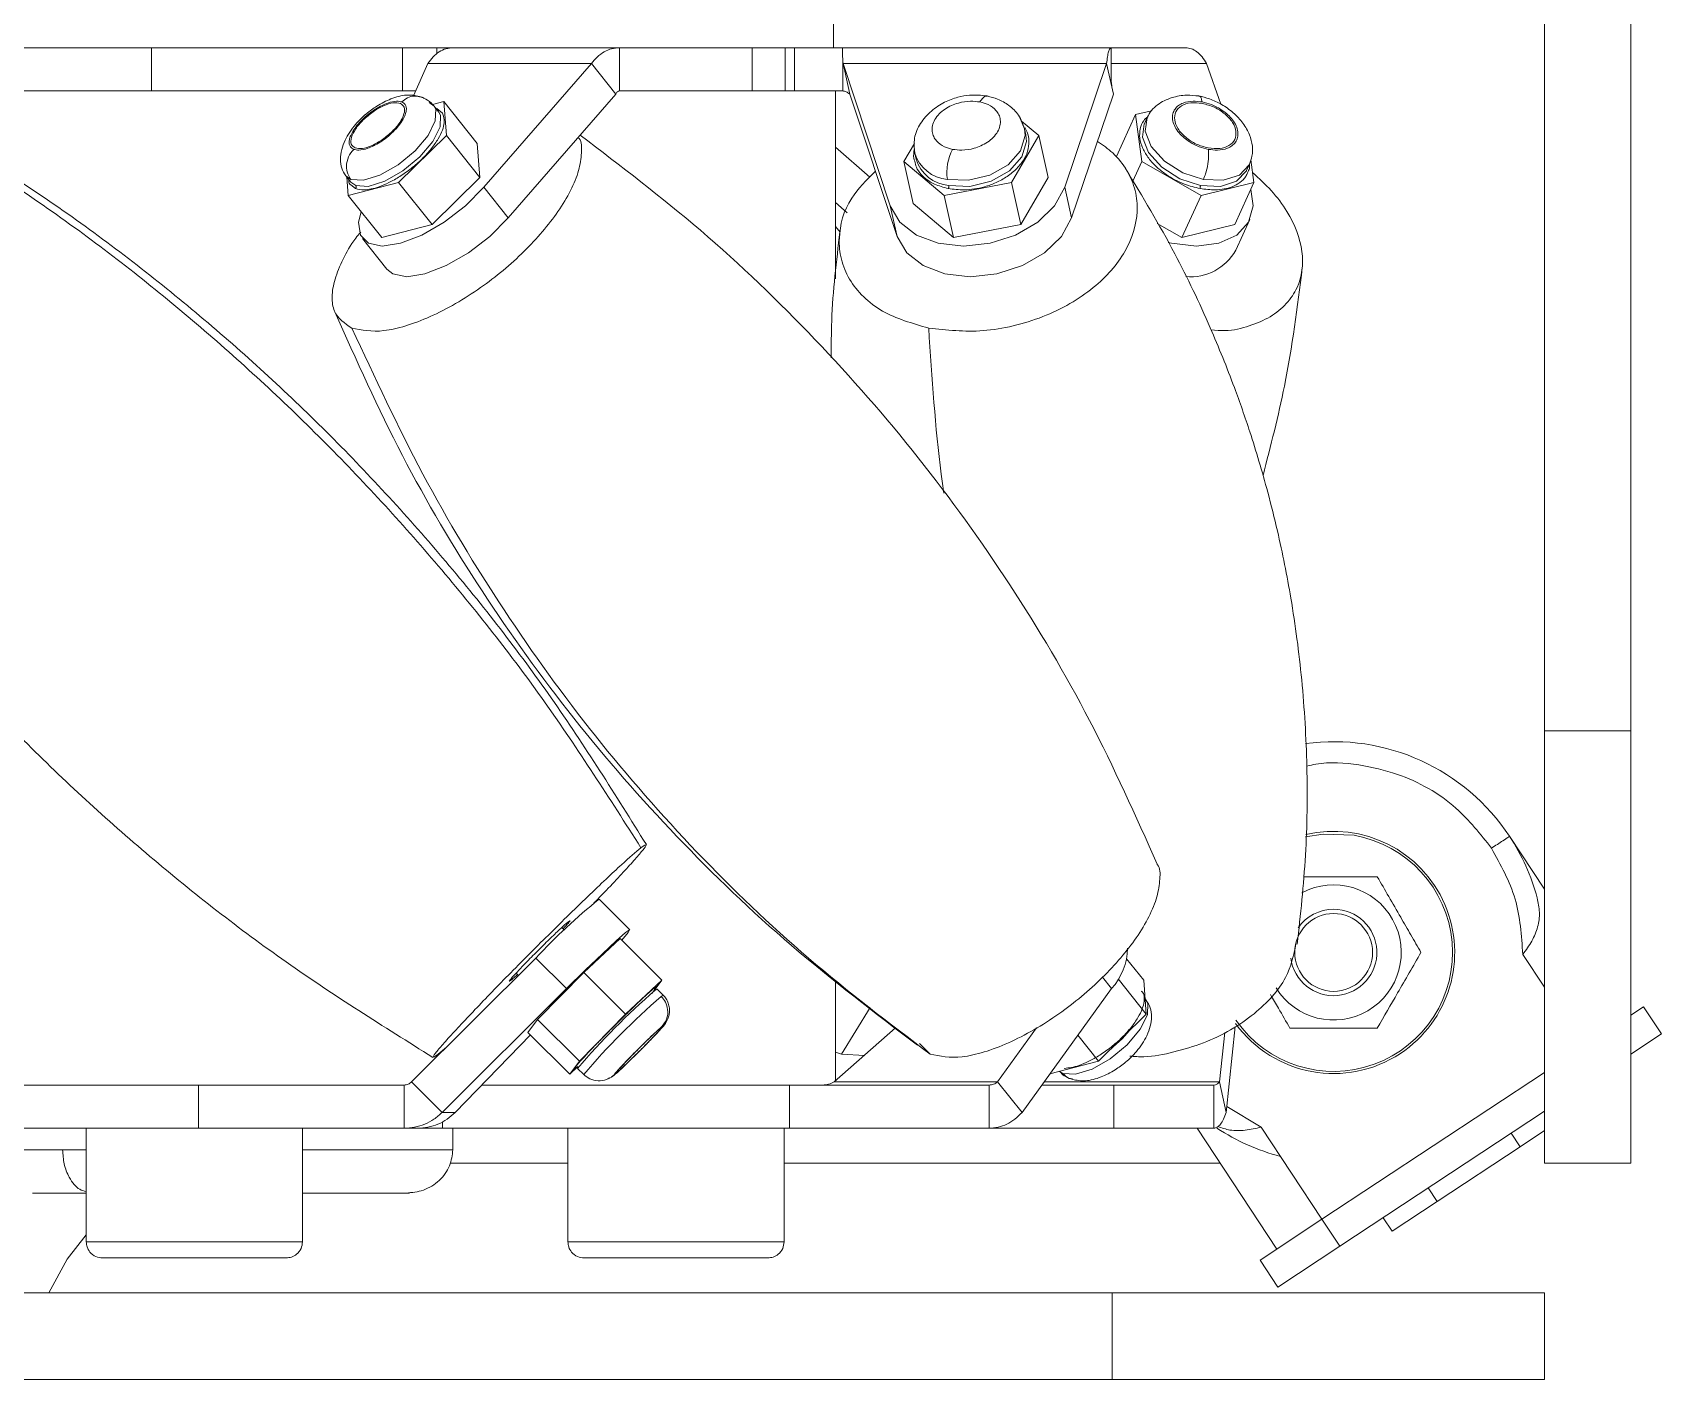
# Model space of a CAD drawing. Header units: millimetres. Extents: x -529 to 1738, y -425 to 849.
# Drawn here: x 264.1 to 301.77, y 637.54 to 668.69 of the extents above; entities that cross this region are included whole.
import ezdxf

# ---------------------------------------------------------------- set-up
doc = ezdxf.new("R2010")
doc.units = ezdxf.units.MM

msp = doc.modelspace()

# ---------------------------------------------------------------- linework, layer by layer
at = {"color": 7, "linetype": 'Continuous', "lineweight": 15}
for p, q in [((299.065, 652.541), (299.065, 792.541)), ((301.065, 652.541), (301.065, 792.541)), ((282.623, 668.341), (282.623, 671.341)), ((261.975, 668.341), (266.855, 668.341)), ((266.855, 668.341), (266.855, 667.341)), ((266.855, 668.341), (272.657, 668.341)), ((272.657, 668.341), (272.657, 667.341)), ((272.657, 668.341), (273.453, 668.341)), ((273.453, 668.341), (273.824, 668.341)), ((273.825, 668.341), (277.675, 668.341)), ((277.675, 668.341), (277.675, 667.341)), ((277.675, 668.341), (280.745, 668.341)), ((280.745, 668.341), (280.745, 667.341)), ((280.745, 668.341), (281.504, 668.341)), ((281.504, 668.341), (281.504, 667.341)), ((281.504, 668.341), (281.726, 668.341)), ((281.726, 668.341), (281.726, 667.341)), ((281.726, 668.341), (282.838, 668.341)), ((282.838, 668.341), (289.046, 668.341)), ((289.046, 668.341), (289.046, 667.602)), ((289.046, 668.341), (290.767, 668.341)), ((273.247, 667.975), (272.909, 667.229)), ((277.027, 667.975), (273.247, 667.975)), ((274.54, 665.112), (277.027, 667.975)), ((277.027, 667.975), (277.59, 667.268)), ((282.838, 668.098), (282.838, 667.341)), ((288.941, 667.975), (282.845, 667.975)), ((282.845, 667.975), (283.937, 664.684)), ((283.001, 667.268), (282.845, 667.975)), ((287.973, 665.112), (288.941, 667.975)), ((288.941, 667.975), (289.098, 667.268)), ((291.584, 667.034), (291.254, 667.975)), ((261.975, 667.341), (266.855, 667.341)), ((266.855, 667.341), (272.657, 667.341)), ((272.657, 667.341), (272.959, 667.341)), ((273.353, 667.027), (273.614, 667.095)), ((273.614, 667.095), (273.673, 666.309)), ((274.388, 666.123), (273.614, 667.095)), ((275.103, 664.405), (277.59, 667.268)), ((277.675, 667.341), (280.745, 667.341)), ((280.745, 667.341), (281.504, 667.341)), ((281.504, 667.341), (281.726, 667.341)), ((281.726, 667.341), (282.838, 667.341)), ((282.673, 662.992), (282.673, 667.341)), ((283.001, 667.268), (284.094, 663.977)), ((288.13, 664.405), (289.098, 667.268)), ((273.389, 666.989), (273.273, 667.075)), ((273.497, 666.853), (273.385, 666.994)), ((273.448, 666.932), (273.579, 666.829)), ((289.167, 665.821), (289.611, 666.794)), ((289.611, 666.794), (289.978, 666.884)), ((289.757, 665.706), (289.611, 666.794)), ((289.878, 666.725), (289.813, 666.584)), ((286.972, 666.645), (287.37, 666.309)), ((287.074, 666.324), (287.042, 666.465)), ((273.673, 666.309), (272.568, 665.222)), ((274.448, 665.337), (273.673, 666.309)), ((274.388, 666.123), (274.448, 665.337)), ((282.673, 666.039), (283.468, 665.343)), ((284.254, 665.706), (284.495, 666.124)), ((287.37, 666.309), (286.744, 665.222)), ((287.585, 665.337), (287.37, 666.309)), ((285.186, 664.92), (284.254, 665.706)), ((284.254, 665.706), (284.469, 664.734)), ((284.504, 665.904), (284.535, 665.762)), ((289.549, 665.252), (289.757, 665.706)), ((291.124, 664.92), (289.757, 665.706)), ((292.177, 665.502), (292.242, 665.644)), ((292.277, 665.747), (292.347, 665.222)), ((271.342, 665.386), (271.351, 665.375)), ((271.351, 665.375), (271.463, 665.233)), ((271.403, 664.92), (271.371, 665.35)), ((272.568, 665.222), (271.403, 664.92)), ((273.342, 664.25), (272.568, 665.222)), ((274.448, 665.337), (273.342, 664.25)), ((286.744, 665.222), (285.186, 664.92)), ((286.959, 664.25), (286.744, 665.222)), ((287.585, 665.337), (286.959, 664.25)), ((292.347, 665.222), (291.124, 664.92)), ((292.347, 665.222), (291.902, 664.25)), ((272.178, 663.948), (271.403, 664.92)), ((274.54, 665.112), (275.103, 664.405)), ((285.401, 663.948), (285.186, 664.92)), ((287.973, 665.112), (288.13, 664.405)), ((290.68, 663.948), (291.124, 664.92)), ((282.673, 664.761), (282.942, 664.525)), ((284.094, 663.977), (283.937, 664.684)), ((285.401, 663.948), (284.469, 664.734)), ((273.342, 664.25), (272.178, 663.948)), ((282.673, 664.202), (282.782, 664.078)), ((286.959, 664.25), (285.401, 663.948)), ((290.68, 663.948), (290.113, 664.274)), ((291.902, 664.25), (290.68, 663.948)), ((291.927, 663.656), (292.25, 664.364)), ((271.731, 663.929), (272.294, 663.222)), ((301.065, 652.541), (299.065, 652.541)), ((299.065, 642.541), (299.065, 652.541)), ((301.065, 642.541), (301.065, 652.541)), ((299.065, 648.88), (298.258, 650.102)), ((277.913, 647.938), (277.207, 648.645)), ((276.406, 647.934), (276.344, 647.996)), ((276.849, 646.956), (277.689, 647.742)), ((277.689, 647.742), (278.658, 646.773)), ((275.744, 647.286), (272.868, 644.423)), ((276.45, 646.579), (275.744, 647.286)), ((289.402, 647.27), (289.798, 646.773)), ((275.283, 646.935), (275.337, 646.881)), ((275.783, 645.869), (276.849, 646.956)), ((277.818, 645.987), (276.849, 646.956)), ((277.818, 645.987), (278.658, 646.773)), ((278.658, 646.773), (278.431, 646.471)), ((282.673, 644.452), (282.673, 646.77)), ((289.206, 646.806), (289.858, 645.987)), ((289.858, 645.987), (289.798, 646.773)), ((276.45, 646.579), (273.574, 643.716)), ((278.546, 646.569), (278.543, 646.569)), ((278.688, 646.427), (278.546, 646.569)), ((289.056, 646.579), (286.984, 643.716)), ((289.851, 646.319), (289.831, 646.344)), ((301.357, 646.156), (301.065, 645.963)), ((301.77, 645.53), (301.357, 646.156)), ((275.556, 645.568), (275.783, 645.869)), ((275.783, 645.869), (276.751, 644.9)), ((276.751, 644.9), (277.818, 645.987)), ((282.64, 644.423), (284.061, 645.67)), ((287.322, 645.669), (286.42, 644.423)), ((288.753, 644.9), (289.858, 645.987)), ((291.916, 645.702), (291.708, 643.716)), ((273.878, 643.716), (275.617, 645.507)), ((275.556, 645.568), (276.525, 644.598)), ((284.86, 645.062), (284.61, 645.307)), ((288.753, 644.9), (288.275, 645.5)), ((291.671, 645.562), (291.552, 644.423)), ((301.77, 645.53), (301.065, 645.065)), ((273.486, 645.062), (273.676, 645.227)), ((276.525, 644.598), (276.751, 644.9)), ((282.812, 645.062), (282.673, 645.106)), ((283.338, 645.036), (282.812, 645.062)), ((287.63, 644.609), (288.753, 644.9)), ((276.713, 644.775), (276.525, 644.598)), ((276.707, 644.731), (276.848, 644.59)), ((277.496, 644.544), (277.54, 644.568)), ((288.108, 644.498), (288.15, 644.478)), ((299.065, 644.643), (293.919, 641.246)), ((267.939, 644.35), (262.722, 644.35)), ((267.939, 643.35), (267.939, 644.35)), ((272.696, 644.35), (267.939, 644.35)), ((272.696, 643.35), (272.696, 644.35)), ((273.574, 643.716), (272.868, 644.423)), ((281.609, 644.35), (274.494, 644.35)), ((281.609, 643.35), (281.609, 644.35)), ((286.223, 644.35), (281.609, 644.35)), ((286.42, 644.423), (282.64, 644.423)), ((286.223, 643.35), (286.223, 644.35)), ((286.984, 643.716), (286.42, 644.423)), ((289.109, 644.35), (287.442, 644.35)), ((289.109, 643.35), (289.109, 644.35)), ((291.422, 644.35), (289.109, 644.35)), ((291.422, 643.35), (291.422, 644.35)), ((291.708, 643.716), (291.552, 644.423)), ((294.332, 640.62), (299.065, 643.744)), ((273.574, 643.716), (273.878, 643.716)), ((273.583, 643.35), (273.583, 643.502)), ((293.919, 641.246), (292.514, 643.374)), ((267.939, 643.35), (262.722, 643.35)), ((265.345, 643.35), (265.345, 640.725)), ((272.696, 643.35), (267.939, 643.35)), ((270.345, 640.725), (270.345, 643.35)), ((273.005, 643.35), (272.696, 643.35)), ((273.583, 643.35), (273.005, 643.35)), ((281.609, 643.35), (273.583, 643.35)), ((273.823, 642.85), (273.823, 643.35)), ((276.483, 643.35), (276.483, 640.725)), ((281.483, 640.725), (281.483, 643.35)), ((286.223, 643.35), (281.609, 643.35)), ((289.109, 643.35), (286.223, 643.35)), ((291.422, 643.35), (289.109, 643.35)), ((291.032, 643.35), (292.876, 640.557)), ((298.503, 642.924), (298.297, 643.237)), ((299.065, 643.295), (298.503, 642.924)), ((298.503, 642.924), (296.584, 641.657)), ((276.483, 642.541), (273.757, 642.541)), ((291.567, 642.541), (281.483, 642.541)), ((301.065, 642.541), (299.065, 642.541)), ((296.584, 641.657), (296.377, 641.97)), ((296.584, 641.657), (295.541, 640.968)), ((293.919, 641.246), (292.49, 640.302)), ((293.919, 641.246), (294.332, 640.62)), ((295.334, 641.281), (295.541, 640.968)), ((270.345, 640.725), (265.345, 640.725)), ((281.483, 640.725), (276.483, 640.725)), ((294.332, 640.62), (292.903, 639.677)), ((292.49, 640.302), (292.903, 639.677)), ((289.065, 639.541), (129.065, 639.541)), ((289.065, 639.541), (289.065, 637.541)), ((299.065, 639.541), (289.065, 639.541)), ((299.065, 637.541), (299.065, 639.541)), ((289.065, 637.541), (129.065, 637.541)), ((299.065, 637.541), (289.065, 637.541))]:
    msp.add_line(p, q, dxfattribs=at)
at = {"color": 8, "linetype": 'Continuous', "lineweight": 15}
for p, q in [((273.453, 668.341), (273.453, 668.202)), ((291.254, 667.975), (289.046, 667.975)), ((273.439, 666.926), (273.448, 666.932)), ((271.351, 665.375), (271.463, 665.294)), ((271.463, 665.233), (271.575, 665.153)), ((271.569, 665.083), (271.46, 665.17)), ((298.564, 647.369), (299.065, 646.611)), ((289.056, 646.579), (288.847, 646.842)), ((278.498, 646.61), (278.536, 646.633)), ((278.543, 646.569), (278.5, 646.54)), ((278.688, 646.427), (278.641, 646.399)), ((283.469, 646.139), (282.812, 645.062)), ((287.929, 644.618), (287.849, 644.666)), ((291.552, 644.423), (287.496, 644.423)), ((292.514, 643.374), (291.722, 643.851)), ((264.799, 642.85), (263.023, 642.85)), ((265.345, 642.85), (264.799, 642.85)), ((273.823, 642.85), (270.345, 642.85))]:
    msp.add_line(p, q, dxfattribs=at)
at = {"color": 8, "linetype": 'Continuous', "lineweight": 15, "flags": 128}
for points in [[(271.463, 665.294), (271.753, 665.274), (272.137, 665.393), (272.556, 665.632), (272.947, 665.955), (273.249, 666.314), (273.417, 666.652), (273.425, 666.919), (273.389, 666.989)], [(271.575, 665.153), (271.866, 665.133), (272.25, 665.252), (272.669, 665.491), (273.059, 665.814), (273.361, 666.172), (273.53, 666.511), (273.538, 666.778), (273.497, 666.853)], [(289.875, 666.719), (289.835, 666.414), (289.974, 666.056), (290.278, 665.717), (290.701, 665.45), (291.179, 665.294)], [(285.26, 665.294), (285.749, 665.274), (286.242, 665.393), (286.664, 665.632), (286.95, 665.955), (287.057, 666.314), (287.042, 666.465)], [(289.81, 666.578), (289.771, 666.272), (289.91, 665.914), (290.214, 665.576), (290.637, 665.308), (291.114, 665.153)], [(285.291, 665.153), (285.781, 665.133), (286.274, 665.252), (286.695, 665.491), (286.981, 665.814), (287.088, 666.172), (287.073, 666.325)], [(291.179, 665.294), (291.638, 665.274), (292.01, 665.393), (292.237, 665.632), (292.243, 665.646)], [(291.114, 665.153), (291.574, 665.133), (291.945, 665.252), (292.172, 665.491), (292.177, 665.502)], [(289.851, 646.319), (289.891, 646.244), (289.883, 645.976), (289.715, 645.638), (289.413, 645.28), (289.022, 644.956), (288.603, 644.717), (288.219, 644.599), (287.929, 644.618)]]:
    msp.add_lwpolyline(points, dxfattribs=at)
at = {"color": 7, "linetype": 'Continuous', "lineweight": 15, "flags": 128}
for points in [[(289.924, 666.807), (289.883, 666.737), (289.875, 666.719)], [(287.042, 666.465), (286.968, 666.652), (286.941, 666.694)], [(284.49, 666.07), (284.489, 666.056), (284.504, 665.904)], [(271.7, 664.548), (271.643, 664.305), (271.683, 664.007), (271.871, 663.817), (272.191, 663.752), (272.615, 663.817), (273.106, 664.007), (273.62, 664.304), (274.112, 664.684), (274.54, 665.112)], [(283.937, 664.684), (284.16, 664.305), (284.541, 664.007), (285.046, 663.817), (285.632, 663.752), (286.246, 663.817), (286.835, 664.007), (287.348, 664.304), (287.739, 664.684), (287.973, 665.112)], [(290.361, 663.836), (290.443, 663.817), (291.02, 663.752), (291.537, 663.817), (291.949, 664.007), (292.22, 664.304), (292.327, 664.684), (292.275, 665.064)], [(275.103, 664.405), (274.675, 663.977), (274.183, 663.597), (273.669, 663.3), (273.178, 663.11), (272.755, 663.045), (272.434, 663.11), (272.294, 663.222)], [(288.13, 664.405), (287.895, 663.977), (287.504, 663.597), (286.992, 663.3), (286.402, 663.11), (285.788, 663.045), (285.203, 663.11), (284.697, 663.3), (284.317, 663.597), (284.094, 663.977)], [(294.662, 650.125), (293.945, 650.155), (293.543, 650.089)], [(277.73, 647.702), (277.875, 647.874), (277.91, 647.939), (277.815, 647.874), (277.599, 647.684), (277.279, 647.386), (276.885, 647.007), (276.45, 646.579)], [(289.473, 645.608), (289.3, 645.421), (289.102, 645.243)], [(265.345, 640.882), (264.907, 640.319), (264.482, 639.541)]]:
    msp.add_lwpolyline(points, dxfattribs=at)
at = {"color": 7, "linetype": 'Continuous', "lineweight": 15}
msp.add_circle((294.19, 647.416), 0.9, dxfattribs=at)
for centre, radius, start, end in [((286.348, 665.466), 1.102, 151.6023, 188.9816), ((290.878, 664.244), 1.202, 264.9512, 330.7582), ((294.19, 647.416), 4.875, 33.4327, 97.6613), ((294.19, 647.416), 2.8, 303.4327, 103.3099), ((294.19, 647.416), 2.75, 214.787, 80.1057), ((294.19, 647.416), 4.875, 15.004, 33.4327), ((284.586, 639.237), 11.957, 128.1071, 137.6846), ((294.19, 647.416), 1.563, 211.6186, 117.9647), ((294.19, 647.416), 1, 187.3884, 90), ((294.19, 647.416), 1, 90, 145.0561), ((287.976, 647.544), 1.449, 318.2084, 358.8402), ((294.19, 647.416), 2.8, 215.9601, 303.4327), ((294.19, 647.416), 4.875, 236.4074, 255.3946)]:
    msp.add_arc(centre, radius, start, end, dxfattribs=at)
at = {"color": 8, "linetype": 'Continuous', "lineweight": 15}
for centre, radius, start, end in [((285.331, 666.156), 0.865, 196.9801, 265.3056), ((285.362, 666.015), 0.865, 196.9801, 265.3056), ((289.212, 634.128), 16.396, 130.795, 139.7051), ((289.351, 633.989), 16.392, 130.7943, 139.7063)]:
    msp.add_arc(centre, radius, start, end, dxfattribs=at)
at = {"color": 7, "linetype": 'Continuous', "lineweight": 15}
for points in [[(273.247, 667.975), (273.285, 668.029), (273.361, 668.139), (273.505, 668.252), (273.661, 668.327), (273.77, 668.336), (273.825, 668.341)], [(277.675, 668.341), (277.614, 668.336), (277.493, 668.327), (277.32, 668.252), (277.159, 668.139), (277.071, 668.029), (277.027, 667.975)], [(282.845, 667.975), (282.842, 668.029), (282.835, 668.139), (282.833, 668.252), (282.834, 668.327), (282.837, 668.336), (282.838, 668.341)], [(289.046, 668.341), (289.035, 668.336), (289.014, 668.327), (288.985, 668.252), (288.959, 668.139), (288.947, 668.029), (288.941, 667.975)], [(290.767, 668.341), (290.812, 668.336), (290.9, 668.327), (291.029, 668.252), (291.15, 668.139), (291.219, 668.029), (291.254, 667.975)], [(277.59, 667.268), (277.602, 667.289), (277.624, 667.331), (277.658, 667.337), (277.675, 667.341)], [(282.838, 667.341), (282.864, 667.337), (282.917, 667.331), (282.973, 667.289), (283.001, 667.268)], [(276.501, 648.135), (276.462, 648.101), (276.383, 648.034), (276.153, 647.817), (275.882, 647.552), (275.6, 647.269), (275.354, 647.013), (275.181, 646.826), (275.1, 646.727), (275.138, 646.752), (275.157, 646.765)], [(272.868, 644.423), (272.843, 644.402), (272.793, 644.36), (272.728, 644.353), (272.696, 644.35)], [(282.373, 644.35), (282.421, 644.353), (282.515, 644.36), (282.598, 644.402), (282.64, 644.423)], [(286.42, 644.423), (286.39, 644.402), (286.331, 644.36), (286.259, 644.353), (286.223, 644.35)], [(291.552, 644.423), (291.531, 644.402), (291.489, 644.36), (291.444, 644.353), (291.422, 644.35)], [(272.696, 643.35), (272.777, 643.354), (272.94, 643.364), (273.174, 643.439), (273.392, 643.552), (273.513, 643.661), (273.574, 643.716)], [(273.878, 643.716), (273.818, 643.661), (273.697, 643.552), (273.481, 643.439), (273.248, 643.364), (273.086, 643.354), (273.005, 643.35)], [(286.223, 643.35), (286.293, 643.354), (286.433, 643.364), (286.635, 643.439), (286.823, 643.552), (286.93, 643.661), (286.984, 643.716)], [(291.422, 643.35), (291.447, 643.354), (291.499, 643.364), (291.574, 643.439), (291.645, 643.552), (291.687, 643.661), (291.708, 643.716)]]:
    msp.add_open_spline(points, degree=3, dxfattribs=at)
for points, knots in [([(289.068, 667.403), (289.064, 667.427), (289.057, 667.476), (289.05, 667.534), (289.047, 667.58), (289.046, 667.594), (289.046, 667.602)], [0, 0, 0, 0, 0.237562, 0.483394, 0.737531, 1, 1, 1, 1]), ([(273.051, 667.215), (272.953, 667.234), (272.758, 667.271), (272.405, 667.175), (272.084, 667.012), (271.803, 666.81), (271.539, 666.549), (271.345, 666.256), (271.243, 665.98), (271.214, 665.76), (271.241, 665.551), (271.311, 665.437), (271.346, 665.381)], [0, 0, 0, 0, 0.1257914, 0.2521077, 0.363482, 0.450142, 0.5518186, 0.684485, 0.7607117, 0.8406081, 0.9213552, 1, 1, 1, 1]), ([(271.529, 665.99), (271.5, 666.008), (271.434, 666.048), (271.416, 666.159), (271.447, 666.285), (271.506, 666.406), (271.6, 666.541), (271.726, 666.681), (271.874, 666.811), (272.03, 666.922), (272.181, 667.006), (272.351, 667.078), (272.519, 667.115), (272.605, 667.095), (272.643, 667.086)], [0, 0, 0, 0, 0.090318, 0.204563, 0.27142, 0.343936, 0.420786, 0.5, 0.579214, 0.656064, 0.72858, 0.795437, 0.909682, 1, 1, 1, 1]), ([(272.643, 667.086), (272.672, 667.068), (272.739, 667.028), (272.756, 666.918), (272.725, 666.791), (272.666, 666.67), (272.572, 666.535), (272.446, 666.396), (272.298, 666.265), (272.142, 666.154), (271.991, 666.07), (271.821, 665.998), (271.653, 665.961), (271.567, 665.981), (271.529, 665.99)], [0, 0, 0, 0, 0.090318, 0.204563, 0.27142, 0.343936, 0.420786, 0.5, 0.579214, 0.656064, 0.72858, 0.795437, 0.909682, 1, 1, 1, 1]), ([(273.39, 666.988), (273.343, 667.039), (273.253, 667.139), (273.118, 667.19), (273.051, 667.215)], [0, 0, 0, 0, 0.51108, 1, 1, 1, 1]), ([(273.155, 667.167), (273.145, 667.176), (273.117, 667.202), (273.078, 667.202), (273.051, 667.202)], [0, 0, 0, 0, 0.327097, 1, 1, 1, 1]), ([(286.18, 667.224), (286.044, 667.239), (285.822, 667.263), (285.483, 667.198), (285.175, 667.082), (284.867, 666.88), (284.617, 666.594), (284.47, 666.251), (284.493, 666.017), (284.504, 665.902)], [0, 0, 0, 0, 0.162137, 0.266707, 0.389247, 0.529229, 0.682841, 0.842816, 1, 1, 1, 1]), ([(285.379, 665.99), (285.313, 666.008), (285.164, 666.048), (285.018, 666.159), (284.934, 666.285), (284.899, 666.406), (284.907, 666.541), (284.963, 666.681), (285.063, 666.811), (285.197, 666.922), (285.35, 667.006), (285.548, 667.078), (285.779, 667.115), (285.939, 667.095), (286.01, 667.086)], [0, 0, 0, 0, 0.090318, 0.204563, 0.27142, 0.343936, 0.420786, 0.5, 0.579214, 0.656064, 0.72858, 0.795437, 0.909682, 1, 1, 1, 1]), ([(286.01, 667.086), (286.076, 667.068), (286.226, 667.028), (286.371, 666.918), (286.455, 666.791), (286.49, 666.67), (286.482, 666.535), (286.427, 666.396), (286.326, 666.265), (286.193, 666.154), (286.04, 666.07), (285.841, 665.998), (285.611, 665.961), (285.45, 665.981), (285.379, 665.99)], [0, 0, 0, 0, 0.090318, 0.204563, 0.27142, 0.343936, 0.420786, 0.5, 0.579214, 0.656064, 0.72858, 0.795437, 0.909682, 1, 1, 1, 1]), ([(287.042, 666.468), (287.004, 666.575), (286.934, 666.776), (286.698, 667.006), (286.442, 667.157), (286.261, 667.203), (286.18, 667.224)], [0, 0, 0, 0, 0.309826, 0.580577, 0.809616, 1, 1, 1, 1]), ([(291.075, 667.224), (290.98, 667.234), (290.767, 667.256), (290.421, 667.194), (290.151, 667.059), (289.969, 666.89), (289.908, 666.781), (289.877, 666.725)], [0, 0, 0, 0, 0.182879, 0.409682, 0.68359, 0.837527, 1, 1, 1, 1]), ([(291.295, 665.99), (291.223, 666.008), (291.06, 666.048), (290.855, 666.159), (290.695, 666.285), (290.583, 666.406), (290.501, 666.541), (290.46, 666.681), (290.465, 666.811), (290.515, 666.922), (290.598, 667.006), (290.732, 667.078), (290.918, 667.115), (291.078, 667.095), (291.148, 667.086)], [0, 0, 0, 0, 0.090318, 0.204563, 0.27142, 0.343936, 0.420786, 0.5, 0.579214, 0.656064, 0.72858, 0.795437, 0.909682, 1, 1, 1, 1]), ([(292.242, 665.645), (292.266, 665.707), (292.316, 665.845), (292.32, 666.076), (292.255, 666.335), (292.104, 666.601), (291.878, 666.842), (291.609, 667.032), (291.334, 667.162), (291.157, 667.204), (291.075, 667.224)], [0, 0, 0, 0, 0.097137, 0.212313, 0.342738, 0.483003, 0.625686, 0.76303, 0.888917, 1, 1, 1, 1]), ([(291.148, 667.086), (291.22, 667.068), (291.383, 667.028), (291.588, 666.918), (291.748, 666.791), (291.86, 666.67), (291.942, 666.535), (291.983, 666.396), (291.978, 666.265), (291.929, 666.154), (291.845, 666.07), (291.711, 665.998), (291.525, 665.961), (291.365, 665.981), (291.295, 665.99)], [0, 0, 0, 0, 0.090318, 0.204563, 0.27142, 0.343936, 0.420786, 0.5, 0.579214, 0.656064, 0.72858, 0.795437, 0.909682, 1, 1, 1, 1]), ([(271.564, 666.024), (271.527, 666.049), (271.453, 666.097), (271.468, 666.263), (271.561, 666.461), (271.744, 666.673), (271.974, 666.867), (272.221, 667.004), (272.455, 667.083), (272.557, 667.062), (272.608, 667.052)], [0, 0, 0, 0, 0.125004, 0.250001, 0.375008, 0.500001, 0.625008, 0.750001, 0.875004, 1, 1, 1, 1]), ([(272.608, 667.052), (272.645, 667.027), (272.719, 666.979), (272.705, 666.813), (272.611, 666.615), (272.428, 666.403), (272.198, 666.209), (271.951, 666.072), (271.717, 665.993), (271.615, 666.014), (271.564, 666.024)], [0, 0, 0, 0, 0.125004, 0.250001, 0.375008, 0.500001, 0.625008, 0.750001, 0.875004, 1, 1, 1, 1]), ([(289.716, 666.466), (289.737, 666.532), (289.77, 666.638), (289.857, 666.715), (289.89, 666.744)], [0, 0, 0, 0, 0.62158, 1, 1, 1, 1]), ([(291.29, 666.024), (291.196, 666.049), (291.008, 666.097), (290.76, 666.263), (290.575, 666.461), (290.499, 666.673), (290.521, 666.867), (290.661, 667.004), (290.877, 667.083), (291.061, 667.062), (291.153, 667.052)], [0, 0, 0, 0, 0.1249388, 0.2499903, 0.3748776, 0.4999903, 0.6248776, 0.7499903, 0.8749388, 1, 1, 1, 1]), ([(291.153, 667.052), (291.247, 667.027), (291.435, 666.979), (291.683, 666.813), (291.868, 666.615), (291.944, 666.403), (291.922, 666.209), (291.782, 666.072), (291.566, 665.993), (291.382, 666.014), (291.29, 666.024)], [0, 0, 0, 0, 0.125004, 0.250001, 0.375008, 0.500001, 0.625008, 0.750001, 0.875004, 1, 1, 1, 1]), ([(278.172, 649.838), (277.447, 650.976), (276.007, 653.235), (273.528, 656.382), (270.841, 659.31), (267.918, 661.999), (264.78, 664.475), (262.531, 665.909), (261.398, 666.632)], [0, 0, 0, 0, 0.1686233, 0.3349037, 0.5, 0.6650963, 0.8313767, 1, 1, 1, 1]), ([(278.298, 649.909), (277.584, 651.053), (276.166, 653.325), (273.704, 656.483), (271.023, 659.415), (268.094, 662.1), (264.939, 664.567), (262.668, 665.989), (261.524, 666.705)], [0, 0, 0, 0, 0.168623, 0.334904, 0.5, 0.665096, 0.831377, 1, 1, 1, 1]), ([(287.048, 666.49), (287.06, 666.472), (287.116, 666.395), (287.13, 666.303), (287.141, 666.233)], [0, 0, 0, 0, 0.226174, 1, 1, 1, 1]), ([(271.529, 665.99), (271.485, 665.935), (271.393, 665.822), (271.352, 665.611), (271.379, 665.425), (271.435, 665.337), (271.463, 665.294)], [0, 0, 0, 0, 0.270261, 0.562429, 0.789736, 1, 1, 1, 1]), ([(271.486, 661.855), (271.714, 661.81), (272.064, 661.74), (272.728, 661.895), (273.29, 662.105), (273.881, 662.407), (274.634, 662.889), (275.504, 663.614), (276.184, 664.415), (276.561, 665.044), (276.752, 665.51), (276.801, 665.904), (276.809, 666.178), (276.726, 666.255), (276.717, 666.263)], [0, 0, 0, 0, 0.13486, 0.207458, 0.281596, 0.355735, 0.428332, 0.563193, 0.698053, 0.770651, 0.844789, 0.918927, 0.991525, 1, 1, 1, 1]), ([(290.111, 649.459), (289.611, 650.576), (288.617, 652.794), (286.751, 655.937), (284.63, 658.893), (282.229, 661.635), (279.619, 664.146), (277.707, 665.603), (276.767, 666.32)], [0, 0, 0, 0, 0.169904, 0.337464, 0.503838, 0.670213, 0.83777, 1, 1, 1, 1]), ([(284.502, 665.716), (284.495, 665.738), (284.465, 665.828), (284.482, 665.926), (284.496, 666)], [0, 0, 0, 0, 0.2458549, 1, 1, 1, 1]), ([(284.826, 661.855), (285.242, 661.81), (285.881, 661.74), (286.788, 661.895), (287.471, 662.105), (288.102, 662.407), (288.803, 662.889), (289.437, 663.614), (289.682, 664.414), (289.622, 665.045), (289.429, 665.505), (289.132, 665.894), (288.852, 666.089), (288.728, 666.174)], [0, 0, 0, 0, 0.137942, 0.212198, 0.288031, 0.363863, 0.43812, 0.576061, 0.714003, 0.78826, 0.864092, 0.939924, 1, 1, 1, 1]), ([(291.295, 665.99), (291.298, 665.935), (291.306, 665.822), (291.278, 665.611), (291.232, 665.425), (291.196, 665.337), (291.179, 665.294)], [0, 0, 0, 0, 0.270261, 0.562429, 0.789736, 1, 1, 1, 1]), ([(292.246, 665.647), (292.247, 665.614), (292.25, 665.541), (292.216, 665.482), (292.198, 665.45)], [0, 0, 0, 0, 0.461287, 1, 1, 1, 1]), ([(271.46, 665.17), (271.452, 665.175), (271.417, 665.199), (271.418, 665.25), (271.419, 665.289)], [0, 0, 0, 0, 0.22306, 1, 1, 1, 1]), ([(283.593, 665.487), (283.39, 665.283), (282.918, 664.807), (282.727, 664.071), (282.783, 663.443), (282.974, 662.98), (283.301, 662.574), (283.865, 662.133), (284.447, 661.965), (284.826, 661.855)], [0, 0, 0, 0, 0.152604, 0.355519, 0.464751, 0.576302, 0.687853, 0.797085, 1, 1, 1, 1]), ([(293.348, 647.607), (293.423, 648.291), (293.57, 649.637), (293.595, 651.692), (293.48, 653.682), (293.237, 655.505), (292.948, 656.951), (292.686, 658.004), (292.47, 658.767), (292.218, 659.576), (291.856, 660.613), (291.295, 662), (290.479, 663.72), (289.77, 664.897), (289.379, 665.545)], [0, 0, 0, 0, 0.113073, 0.222775, 0.329457, 0.429881, 0.513046, 0.561472, 0.600768, 0.637981, 0.695239, 0.774336, 0.875677, 1, 1, 1, 1]), ([(291.357, 661.813), (291.466, 661.804), (291.792, 661.776), (292.251, 661.901), (292.74, 662.103), (293.114, 662.408), (293.437, 662.889), (293.537, 663.615), (293.23, 664.413), (292.779, 665.031), (292.466, 665.316), (292.316, 665.453)], [0, 0, 0, 0, 0.049373, 0.147586, 0.247883, 0.34818, 0.446393, 0.628837, 0.811281, 0.909493, 1, 1, 1, 1]), ([(271.569, 665.083), (271.573, 665.089), (271.582, 665.1), (271.586, 665.121), (271.584, 665.14), (271.578, 665.149), (271.575, 665.153)], [0, 0, 0, 0, 0.270261, 0.562429, 0.789736, 1, 1, 1, 1]), ([(285.279, 665.083), (285.282, 665.089), (285.288, 665.1), (285.292, 665.121), (285.293, 665.14), (285.292, 665.149), (285.291, 665.153)], [0, 0, 0, 0, 0.2702613, 0.5624294, 0.7897364, 1, 1, 1, 1]), ([(291.103, 665.083), (291.102, 665.089), (291.101, 665.1), (291.104, 665.121), (291.109, 665.14), (291.112, 665.149), (291.114, 665.153)], [0, 0, 0, 0, 0.270261, 0.562429, 0.789736, 1, 1, 1, 1]), ([(271.695, 664.076), (271.654, 664.029), (271.468, 663.817), (271.274, 663.442), (271.076, 662.98), (271.014, 662.573), (271.072, 662.133), (271.323, 661.965), (271.486, 661.855)], [0, 0, 0, 0, 0.045667, 0.207416, 0.372598, 0.537779, 0.699529, 1, 1, 1, 1]), ([(282.774, 664.086), (282.692, 663.404), (282.576, 662.445), (282.571, 661.453), (282.57, 661.166)], [0, 0, 0, 0, 0.7104421, 1, 1, 1, 1]), ([(292.557, 658.446), (292.735, 659.136), (293.149, 660.738), (293.351, 662.341), (293.466, 663.254)], [0, 0, 0, 0, 0.430731, 1, 1, 1, 1]), ([(271.09, 662.234), (271.591, 661.117), (272.584, 658.899), (274.451, 655.756), (276.571, 652.801), (278.972, 650.058), (281.624, 647.51), (283.581, 646.02), (284.566, 645.269)], [0, 0, 0, 0, 0.1686107, 0.3348942, 0.5000022, 0.6651096, 0.8313914, 1, 1, 1, 1]), ([(271.486, 661.855), (272.015, 660.718), (273.067, 658.458), (274.965, 655.311), (277.08, 652.383), (279.438, 649.694), (282.019, 647.218), (283.909, 645.784), (284.86, 645.062)], [0, 0, 0, 0, 0.168623, 0.334904, 0.5, 0.665096, 0.831377, 1, 1, 1, 1]), ([(256.586, 661.784), (257.3, 660.64), (258.719, 658.368), (261.18, 655.21), (263.861, 652.278), (266.79, 649.593), (269.946, 647.127), (272.217, 645.705), (273.36, 644.989)], [0, 0, 0, 0, 0.168623, 0.334904, 0.5, 0.665096, 0.831377, 1, 1, 1, 1]), ([(278.172, 649.838), (278.043, 649.729), (277.844, 649.561), (277.371, 649.12), (276.944, 648.713), (276.468, 648.251), (275.828, 647.621), (275.032, 646.82), (274.332, 646.095), (273.88, 645.614), (273.606, 645.311), (273.428, 645.101), (273.317, 644.946), (273.419, 645.016), (273.486, 645.062)], [0, 0, 0, 0, 0.119728, 0.18418, 0.25, 0.31582, 0.380272, 0.5, 0.619728, 0.68418, 0.75, 0.81582, 0.880272, 1, 1, 1, 1]), ([(277.086, 648.56), (277.2, 648.677), (277.464, 648.949), (277.775, 649.283), (278.053, 649.589), (278.23, 649.798), (278.341, 649.953), (278.239, 649.883), (278.172, 649.838)], [0, 0, 0, 0, 0.113563, 0.263805, 0.417235, 0.570664, 0.720906, 1, 1, 1, 1]), ([(298.258, 650.102), (298.251, 650.097), (298.235, 650.087), (298.122, 650.012), (297.982, 649.92), (297.887, 649.857), (297.841, 649.826)], [0, 0, 0, 0, 0.270261, 0.562429, 0.789736, 1, 1, 1, 1]), ([(297.841, 649.826), (298.053, 649.444), (298.478, 648.679), (298.536, 647.806), (298.564, 647.369)], [0, 0, 0, 0, 0.499933, 1, 1, 1, 1]), ([(290.106, 649.454), (290.11, 649.451), (290.187, 649.378), (290.174, 649.109), (290.127, 648.716), (289.935, 648.25), (289.559, 647.621), (288.878, 646.82), (288.008, 646.095), (287.255, 645.614), (286.665, 645.311), (286.103, 645.101), (285.439, 644.946), (285.088, 645.016), (284.86, 645.062)], [0, 0, 0, 0, 0.003572, 0.076528, 0.151033, 0.225538, 0.298495, 0.434022, 0.569549, 0.642506, 0.717011, 0.791516, 0.864473, 1, 1, 1, 1]), ([(293.492, 649.166), (293.564, 649.166), (293.816, 649.166), (294.235, 649.166), (294.737, 649.166), (295.045, 649.166), (295.2, 649.166)], [0, 0, 0, 0, 0.128246, 0.448731, 0.72184, 1, 1, 1, 1]), ([(295.2, 649.166), (295.288, 649.014), (295.465, 648.707), (295.728, 648.252), (295.979, 647.817), (296.133, 647.55), (296.21, 647.416)], [0, 0, 0, 0, 0.264614, 0.534966, 0.765352, 1, 1, 1, 1]), ([(298.564, 647.369), (298.638, 647.471), (298.785, 647.676), (298.923, 648.005), (298.968, 648.342), (298.922, 648.566), (298.898, 648.678)], [0, 0, 0, 0, 0.24998, 0.500057, 0.750219, 1, 1, 1, 1]), ([(276.375, 647.964), (276.406, 647.998), (276.498, 648.097), (276.556, 648.171), (276.519, 648.147), (276.501, 648.135)], [0, 0, 0, 0, 0.203849, 0.601924, 1, 1, 1, 1]), ([(293.318, 647.615), (293.264, 647.352), (293.144, 646.777), (292.516, 646.095), (291.819, 645.614), (291.187, 645.309), (290.506, 645.107), (289.917, 644.983), (289.584, 645.01), (289.475, 645.018)], [0, 0, 0, 0, 0.197538, 0.431094, 0.556821, 0.685216, 0.813612, 0.939339, 1, 1, 1, 1]), ([(296.21, 647.416), (296.03, 647.103), (295.692, 646.518), (295.356, 645.937), (295.2, 645.666)], [0, 0, 0, 0, 0.534747, 1, 1, 1, 1]), ([(275.157, 646.765), (275.19, 646.792), (275.227, 646.821), (275.307, 646.897), (275.314, 646.904)], [0, 0, 0, 0, 0.9139789, 1, 1, 1, 1]), ([(277.54, 644.568), (277.591, 644.612), (277.674, 644.682), (277.851, 644.851), (278.007, 645.002), (278.15, 645.145), (278.303, 645.298), (278.471, 645.472), (278.606, 645.616), (278.7, 645.723), (278.763, 645.801), (278.813, 645.922), (278.833, 646.021), (278.833, 646.131), (278.807, 646.242), (278.76, 646.345), (278.711, 646.4), (278.688, 646.427)], [0, 0, 0, 0, 0.127921, 0.2090891, 0.3039929, 0.3566728, 0.4118944, 0.5209274, 0.6149753, 0.6857749, 0.7783829, 0.8138901, 0.8486816, 0.8850227, 0.9231777, 0.9620834, 1, 1, 1, 1]), ([(278.498, 646.61), (278.494, 646.604), (278.486, 646.593), (278.484, 646.572), (278.489, 646.553), (278.497, 646.545), (278.5, 646.54)], [0, 0, 0, 0, 0.2702613, 0.5624294, 0.7897364, 1, 1, 1, 1]), ([(278.658, 645.703), (278.7, 645.758), (278.786, 645.872), (278.803, 646.082), (278.75, 646.268), (278.677, 646.356), (278.641, 646.399)], [0, 0, 0, 0, 0.270261, 0.562429, 0.789736, 1, 1, 1, 1]), ([(287.962, 644.732), (288.071, 644.747), (288.244, 644.771), (288.534, 644.896), (288.787, 645.038), (289.051, 645.225), (289.3, 645.445), (289.513, 645.68), (289.672, 645.908), (289.771, 646.113), (289.82, 646.324), (289.814, 646.471), (289.749, 646.518), (289.742, 646.524)], [0, 0, 0, 0, 0.136112, 0.216318, 0.303313, 0.395507, 0.490538, 0.585569, 0.677763, 0.764758, 0.844964, 0.98202, 1, 1, 1, 1]), ([(293.179, 645.666), (293.092, 645.818), (292.945, 646.071), (292.794, 646.334), (292.733, 646.44)], [0, 0, 0, 0, 0.597795, 1, 1, 1, 1]), ([(288.15, 644.478), (288.248, 644.46), (288.444, 644.422), (288.796, 644.518), (289.118, 644.681), (289.399, 644.883), (289.662, 645.144), (289.856, 645.437), (289.958, 645.713), (289.987, 645.934), (289.961, 646.142), (289.89, 646.256), (289.856, 646.312)], [0, 0, 0, 0, 0.1257914, 0.2521077, 0.363482, 0.450142, 0.5518186, 0.684485, 0.7607117, 0.8406081, 0.9213552, 1, 1, 1, 1]), ([(277.584, 644.607), (277.571, 644.598), (277.542, 644.578), (277.569, 644.615), (277.631, 644.687), (277.709, 644.771), (277.814, 644.882), (277.941, 645.013), (278.079, 645.152), (278.215, 645.287), (278.339, 645.408), (278.471, 645.535), (278.59, 645.645), (278.637, 645.685), (278.658, 645.703)], [0, 0, 0, 0, 0.090318, 0.204563, 0.27142, 0.343936, 0.420786, 0.5, 0.579214, 0.656064, 0.72858, 0.795437, 0.909682, 1, 1, 1, 1]), ([(278.658, 645.703), (278.671, 645.712), (278.7, 645.732), (278.673, 645.695), (278.611, 645.624), (278.533, 645.539), (278.428, 645.428), (278.301, 645.298), (278.164, 645.158), (278.027, 645.023), (277.903, 644.902), (277.771, 644.776), (277.652, 644.665), (277.605, 644.625), (277.584, 644.607)], [0, 0, 0, 0, 0.090318, 0.204563, 0.27142, 0.343936, 0.420786, 0.5, 0.579214, 0.656064, 0.72858, 0.795437, 0.909682, 1, 1, 1, 1]), ([(277.617, 644.642), (277.602, 644.631), (277.571, 644.61), (277.636, 644.689), (277.762, 644.826), (277.95, 645.02), (278.161, 645.232), (278.364, 645.43), (278.538, 645.596), (278.596, 645.644), (278.625, 645.669)], [0, 0, 0, 0, 0.12494, 0.249993, 0.374881, 0.499995, 0.624884, 0.749998, 0.874886, 1, 1, 1, 1]), ([(278.625, 645.669), (278.64, 645.679), (278.671, 645.7), (278.606, 645.622), (278.48, 645.484), (278.292, 645.291), (278.081, 645.078), (277.878, 644.88), (277.703, 644.714), (277.646, 644.666), (277.617, 644.642)], [0, 0, 0, 0, 0.124886, 0.249998, 0.374884, 0.499995, 0.624881, 0.749993, 0.87494, 1, 1, 1, 1]), ([(295.2, 645.666), (295.025, 645.666), (294.67, 645.666), (294.145, 645.666), (293.643, 645.666), (293.335, 645.666), (293.179, 645.666)], [0, 0, 0, 0, 0.264614, 0.534966, 0.765352, 1, 1, 1, 1]), ([(276.684, 644.761), (276.658, 644.74), (276.622, 644.713), (276.644, 644.743), (276.65, 644.751)], [0, 0, 0, 0, 0.741869, 1, 1, 1, 1]), ([(276.848, 644.59), (276.894, 644.553), (276.986, 644.479), (277.177, 644.441), (277.336, 644.453), (277.412, 644.498), (277.43, 644.508)], [0, 0, 0, 0, 0.297054, 0.605048, 0.907806, 1, 1, 1, 1]), ([(287.853, 644.667), (287.886, 644.629), (287.938, 644.569), (288.017, 644.538), (288.047, 644.526)], [0, 0, 0, 0, 0.627565, 1, 1, 1, 1]), ([(287.929, 644.618), (287.974, 644.57), (288.037, 644.501), (288.127, 644.493), (288.153, 644.49)], [0, 0, 0, 0, 0.703078, 1, 1, 1, 1]), ([(291.515, 643.389), (291.606, 643.357), (291.803, 643.288), (292.146, 643.294), (292.391, 643.348), (292.514, 643.374)], [0, 0, 0, 0, 0.300089, 0.650112, 1, 1, 1, 1]), ([(272.742, 641.85), (272.878, 641.864), (273.162, 641.893), (273.526, 642.127), (273.777, 642.47), (273.807, 642.725), (273.823, 642.85)], [0, 0, 0, 0, 0.2349653, 0.4902852, 0.7505331, 1, 1, 1, 1]), ([(264.103, 641.85), (264.25, 641.85), (264.495, 641.85), (265.102, 641.85), (265.345, 641.85)], [0, 0, 0, 0, 0.600041, 1, 1, 1, 1]), ([(270.345, 641.85), (270.52, 641.85), (271.026, 641.85), (271.715, 641.85), (272.347, 641.85), (272.722, 641.85), (272.866, 641.85), (272.782, 641.85), (272.742, 641.85)], [0, 0, 0, 0, 0.099987, 0.290281, 0.480576, 0.665189, 0.839392, 1, 1, 1, 1]), ([(265.72, 640.35), (265.667, 640.356), (265.557, 640.37), (265.431, 640.472), (265.358, 640.598), (265.349, 640.684), (265.345, 640.725)], [0, 0, 0, 0, 0.270261, 0.562429, 0.789736, 1, 1, 1, 1]), ([(270.345, 640.725), (270.339, 640.672), (270.325, 640.561), (270.223, 640.435), (270.097, 640.362), (270.012, 640.354), (269.97, 640.35)], [0, 0, 0, 0, 0.270261, 0.562429, 0.789736, 1, 1, 1, 1]), ([(276.858, 640.35), (276.805, 640.356), (276.695, 640.37), (276.569, 640.472), (276.496, 640.598), (276.487, 640.684), (276.483, 640.725)], [0, 0, 0, 0, 0.270261, 0.562429, 0.789736, 1, 1, 1, 1]), ([(281.483, 640.725), (281.477, 640.672), (281.463, 640.561), (281.362, 640.435), (281.235, 640.362), (281.15, 640.354), (281.108, 640.35)], [0, 0, 0, 0, 0.270261, 0.562429, 0.789736, 1, 1, 1, 1]), ([(265.72, 640.35), (265.737, 640.35), (265.775, 640.35), (266.063, 640.35), (266.446, 640.35), (266.845, 640.35), (267.322, 640.35), (267.845, 640.35), (268.369, 640.35), (268.846, 640.35), (269.245, 640.35), (269.628, 640.35), (269.916, 640.35), (269.954, 640.35), (269.97, 640.35)], [0, 0, 0, 0, 0.0903184, 0.2045632, 0.2714199, 0.3439362, 0.4207855, 0.5, 0.5792145, 0.6560638, 0.7285801, 0.7954368, 0.9096816, 1, 1, 1, 1]), ([(276.858, 640.35), (276.875, 640.35), (276.913, 640.35), (277.201, 640.35), (277.584, 640.35), (277.983, 640.35), (278.46, 640.35), (278.983, 640.35), (279.507, 640.35), (279.984, 640.35), (280.383, 640.35), (280.766, 640.35), (281.054, 640.35), (281.092, 640.35), (281.108, 640.35)], [0, 0, 0, 0, 0.0903184, 0.2045632, 0.2714199, 0.3439362, 0.4207855, 0.5, 0.5792145, 0.6560638, 0.7285801, 0.7954368, 0.9096816, 1, 1, 1, 1])]:
    msp.add_open_spline(points, degree=3, knots=knots, dxfattribs=at)
at = {"color": 8, "linetype": 'Continuous', "lineweight": 15}
for points, knots in [([(273.051, 667.202), (273.01, 667.213), (272.918, 667.236), (272.77, 667.189), (272.684, 667.119), (272.643, 667.086)], [0, 0, 0, 0, 0.294271, 0.66088, 1, 1, 1, 1]), ([(286.177, 667.213), (286.169, 667.218), (286.141, 667.233), (286.079, 667.187), (286.033, 667.119), (286.01, 667.086)], [0, 0, 0, 0, 0.162632, 0.597624, 1, 1, 1, 1]), ([(291.074, 667.219), (291.077, 667.22), (291.099, 667.232), (291.127, 667.186), (291.141, 667.118), (291.148, 667.086)], [0, 0, 0, 0, 0.07796, 0.556937, 1, 1, 1, 1]), ([(273.579, 666.829), (273.604, 666.76), (273.643, 666.652), (273.585, 666.434), (273.488, 666.231), (273.329, 666.002), (273.116, 665.767), (272.866, 665.547), (272.603, 665.36), (272.348, 665.217), (272.062, 665.097), (271.778, 665.034), (271.633, 665.068), (271.569, 665.083)], [0, 0, 0, 0, 0.125588, 0.199082, 0.278798, 0.363278, 0.450357, 0.537436, 0.621916, 0.701632, 0.775127, 0.900714, 1, 1, 1, 1]), ([(291.103, 665.083), (290.981, 665.113), (290.707, 665.18), (290.36, 665.367), (290.09, 665.581), (289.902, 665.785), (289.765, 666.013), (289.691, 666.249), (289.708, 666.394), (289.716, 666.466)], [0, 0, 0, 0, 0.155933, 0.353173, 0.4686, 0.593798, 0.726476, 0.863238, 1, 1, 1, 1]), ([(287.141, 666.233), (287.142, 666.157), (287.144, 666.003), (287.046, 665.767), (286.878, 665.547), (286.652, 665.36), (286.394, 665.217), (286.06, 665.097), (285.67, 665.034), (285.399, 665.068), (285.279, 665.083)], [0, 0, 0, 0, 0.117137, 0.237879, 0.358621, 0.475758, 0.58629, 0.688196, 0.862333, 1, 1, 1, 1]), ([(285.279, 665.083), (285.168, 665.113), (284.915, 665.18), (284.673, 665.368), (284.537, 665.559), (284.512, 665.669), (284.502, 665.716)], [0, 0, 0, 0, 0.282203, 0.639165, 0.848061, 1, 1, 1, 1]), ([(292.198, 665.45), (292.186, 665.42), (292.152, 665.33), (292.029, 665.218), (291.806, 665.097), (291.492, 665.034), (291.222, 665.068), (291.103, 665.083)], [0, 0, 0, 0, 0.094182, 0.285167, 0.461246, 0.76213, 1, 1, 1, 1]), ([(284.826, 661.855), (284.902, 660.703), (284.988, 659.392), (285.153, 658.186), (285.173, 658.039)], [0, 0, 0, 0, 0.878204, 1, 1, 1, 1]), ([(293.57, 651.726), (293.64, 651.742), (294.033, 651.836), (294.756, 651.779), (295.882, 651.518), (297.003, 650.89), (297.584, 650.152), (297.841, 649.826)], [0, 0, 0, 0, 0.04378, 0.245392, 0.431268, 0.748894, 1, 1, 1, 1]), ([(276.65, 644.751), (276.656, 644.763), (276.667, 644.784), (276.766, 644.897), (276.895, 645.037), (277.073, 645.225), (277.287, 645.445), (277.52, 645.68), (277.75, 645.908), (277.959, 646.113), (278.181, 646.326), (278.382, 646.513), (278.463, 646.58), (278.498, 646.61)], [0, 0, 0, 0, 0.094299, 0.170424, 0.252992, 0.340494, 0.43069, 0.520885, 0.608387, 0.690956, 0.76708, 0.897162, 1, 1, 1, 1]), ([(277.43, 644.508), (277.439, 644.511), (277.499, 644.525), (277.544, 644.57), (277.584, 644.607)], [0, 0, 0, 0, 0.145376, 1, 1, 1, 1]), ([(265.345, 641.89), (265.294, 641.901), (265.14, 641.936), (264.953, 642.177), (264.821, 642.511), (264.806, 642.74), (264.799, 642.85)], [0, 0, 0, 0, 0.168959, 0.501686, 0.760548, 1, 1, 1, 1])]:
    msp.add_open_spline(points, degree=3, knots=knots, dxfattribs=at)

doc.saveas('drawing.dxf')
